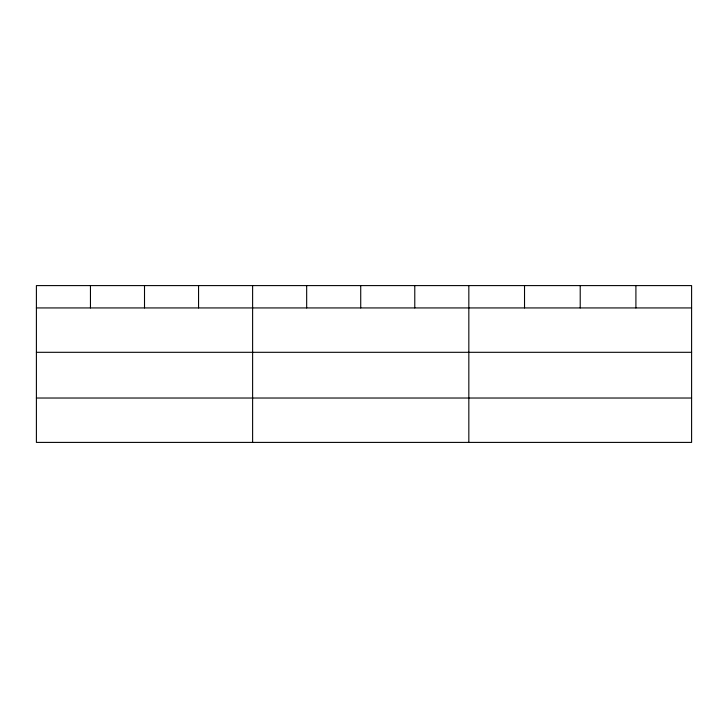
<?xml version="1.0" encoding="UTF-8"?>
<svg xmlns="http://www.w3.org/2000/svg" width="728" height="728" viewBox="0 0 728 728"><rect width="100%" height="100%" fill="white"/><g stroke="black" fill="none" stroke-linecap="round" stroke-linejoin="round"><path stroke-width="1.09" d="M691.6 352.306L691.6 285.594L36.4 285.594L36.4 442.406L691.6 442.406L691.6 352.306L36.4 352.306M36.4 307.935L691.6 307.935M36.4 398.025L691.6 398.025M635.908 285.594L635.908 307.935M580.216 285.594L580.216 307.935M524.524 285.594L524.524 307.935M468.832 285.594L468.832 442.406M414.778 285.594L414.778 307.935M360.724 285.594L360.724 307.935M306.67 285.594L306.67 307.935M252.616 285.594L252.616 442.406M198.562 285.594L198.562 307.935M144.508 285.594L144.508 307.935M90.454 285.594L90.454 307.935"/></g></svg>
